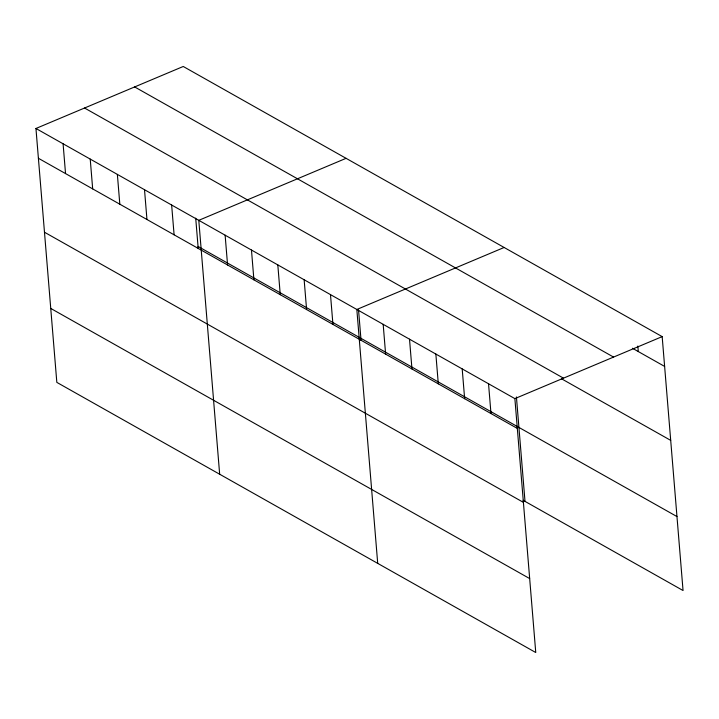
<?xml version="1.0" encoding="UTF-8"?>
<svg xmlns="http://www.w3.org/2000/svg" width="719" height="719" viewBox="0 0 719 719"><rect width="100%" height="100%" fill="white"/><g stroke="black" fill="none" stroke-linecap="round" stroke-linejoin="round"><path stroke-width="1.08" d="M35.95 128.476L514.876 398.623L535.754 652.519L56.828 382.382L35.95 128.476L183.246 66.481L662.172 336.618L683.05 590.524L523.055 500.271M346.082 158.324L198.786 220.329L219.663 474.225M504.127 247.471L356.831 309.476L377.709 563.372M514.876 398.623L662.172 336.618M632.432 348.257L664.626 366.42M134.642 86.936L613.568 357.082M84.554 108.021L563.489 378.158M561.44 378.742L670.701 440.37M198.04 246.428L676.965 516.566M38.404 158.279L517.329 428.416M44.479 232.228L523.405 502.374M50.743 308.424L529.669 578.57M637.834 346.046L638.283 351.564M516.422 396.942L525.005 501.377M488.534 383.757L490.987 413.56M462.2 368.901L464.645 398.703M435.858 354.045L438.302 383.847M409.515 339.188L411.96 368.982M383.173 324.332L385.627 354.125M358.547 309.97L361.055 340.447M330.488 294.61L332.942 324.413M304.146 279.754L306.6 309.556M277.813 264.898L280.257 294.7M251.47 250.041L253.915 279.835M225.128 235.185L227.572 264.978M195.712 218.127L198.219 248.603M171.643 205.014L174.097 234.816M144.51 189.708L146.955 219.511M117.368 174.402L119.821 204.196M90.226 159.097L92.679 188.89M63.092 143.782L65.537 173.585"/></g></svg>
